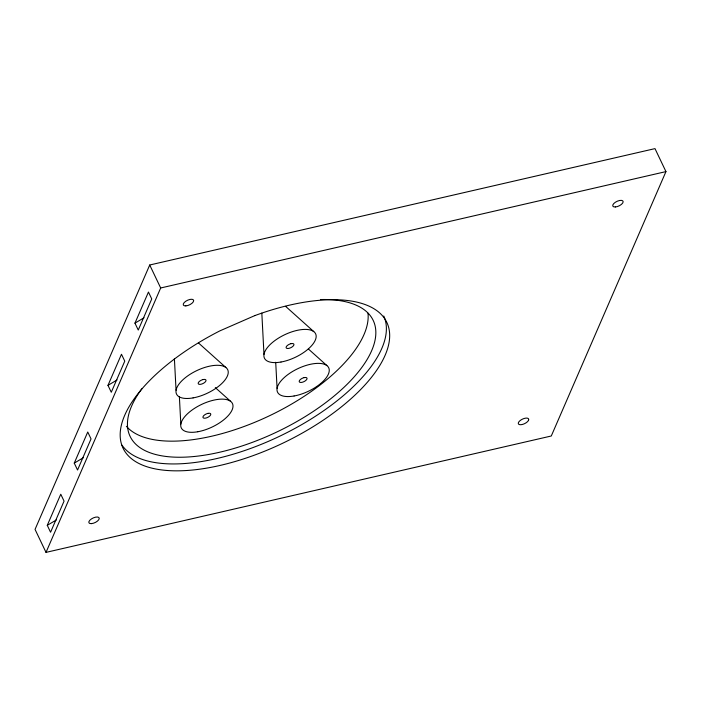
<?xml version="1.0" encoding="UTF-8"?>
<svg xmlns="http://www.w3.org/2000/svg" width="701" height="701" viewBox="0 0 701 701"><rect width="100%" height="100%" fill="white"/><g stroke="black" fill="none" stroke-linecap="round" stroke-linejoin="round"><path stroke-width="1.05" d="M149.716 265.004L35.05 529.395L46.012 552.379L551.284 435.996L665.95 171.605L654.988 148.621L149.716 265.004L160.678 287.98L46.012 552.379M47.274 525.338L60.768 494.231L64.054 501.127L50.568 532.234L47.274 525.338L56.334 519.958M74.253 463.124L87.748 432.018L91.034 438.914L77.548 470.02L74.253 463.124L83.314 457.744M107.98 385.357L121.475 354.259L124.76 361.146L111.275 392.253L107.98 385.357L117.041 379.977M134.96 323.152L148.454 292.045L151.74 298.941L138.255 330.048L134.96 323.152L144.02 317.772M160.678 287.98L665.95 171.605M285.605 306.346L313.759 331.582M308.352 348.958L326.859 365.545M198.479 342.947L225.836 367.464M215.303 387.609L230.594 401.305M275.712 362.268L277.079 388.336M261.824 313.102L263.979 354.373M179.395 396.941L180.814 424.096M174.409 358.763L176.056 390.255M320.523 299.537A134.68 59.252 -25.5 0 1 357.247 373.282A134.68 59.252 -25.5 0 1 189.84 456.868A134.68 59.252 -25.5 0 1 141.891 388.731M367.999 313.189A134.68 59.252 -25.5 0 1 267.475 416.709A134.68 59.252 -25.5 0 1 126.373 426.296M383.771 316.011A146.115 64.282 -25.5 0 1 283.37 434.418A146.115 64.282 -25.5 0 1 122.053 445.24M528.58 420.188L528.072 421.029A5.669 2.497 -25.5 0 1 522.236 424.491L520.966 424.701A5.669 2.497 -25.5 0 1 518.731 422.055A5.669 2.497 -25.5 0 1 525.207 418.217A5.669 2.497 -25.5 0 1 528.58 420.188M254.805 315.608L219.93 330.846A146.115 64.282 -25.5 0 0 151.775 468.119A146.115 64.282 -25.5 0 0 377.103 369.655A146.115 64.282 -25.5 0 0 254.805 315.608M291.038 343.674L290.021 343.981A4.25 1.875 -25.5 0 0 286.131 347.17A4.25 1.875 -25.5 0 0 289.014 348.336L290.021 348.029A4.25 1.875 -25.5 0 0 293.912 344.831A4.25 1.875 -25.5 0 0 291.038 343.674M203.106 379.556L202.098 379.863A4.25 1.875 -25.5 0 0 198.208 383.053A4.25 1.875 -25.5 0 0 201.082 384.218L202.098 383.911A4.25 1.875 -25.5 0 0 205.989 380.713A4.25 1.875 -25.5 0 0 203.106 379.556M304.129 377.629L303.112 377.935A4.25 1.875 -25.5 0 0 299.231 381.134A4.25 1.875 -25.5 0 0 302.105 382.299L303.121 381.992A4.25 1.875 -25.5 0 0 307.012 378.794A4.25 1.875 -25.5 0 0 304.129 377.629M207.864 413.397L206.848 413.704A4.25 1.875 -25.5 0 0 202.966 416.893A4.25 1.875 -25.5 0 0 205.84 418.059L206.856 417.752A4.25 1.875 -25.5 0 0 210.747 414.554A4.25 1.875 -25.5 0 0 207.864 413.397M185.844 305.89A5.669 2.497 -25.5 0 0 193.686 300.65A5.669 2.497 -25.5 0 0 185.835 301.202A5.669 2.497 -25.5 0 0 185.844 305.89M615.329 206.97A5.669 2.497 -25.5 0 0 623.163 201.73A5.669 2.497 -25.5 0 0 615.32 202.282A5.669 2.497 -25.5 0 0 615.329 206.97M91.41 523.629A5.669 2.497 -25.5 0 0 99.253 518.389A5.669 2.497 -25.5 0 0 91.402 518.942A5.669 2.497 -25.5 0 0 91.41 523.629M294.087 395.986A28.355 12.478 -25.5 0 0 328.883 368.174A28.355 12.478 -25.5 0 0 286.385 375.736A28.355 12.478 -25.5 0 0 294.087 395.986M280.996 362.023A28.355 12.478 -25.5 0 0 315.792 334.211A28.355 12.478 -25.5 0 0 273.285 341.781A28.355 12.478 -25.5 0 0 280.996 362.023M193.064 397.905A28.355 12.478 -25.5 0 0 227.869 370.093A28.355 12.478 -25.5 0 0 185.362 377.664A28.355 12.478 -25.5 0 0 193.064 397.905M197.822 431.746A28.355 12.478 -25.5 0 0 232.618 403.934A28.355 12.478 -25.5 0 0 190.12 411.505A28.355 12.478 -25.5 0 0 197.822 431.746"/></g></svg>
